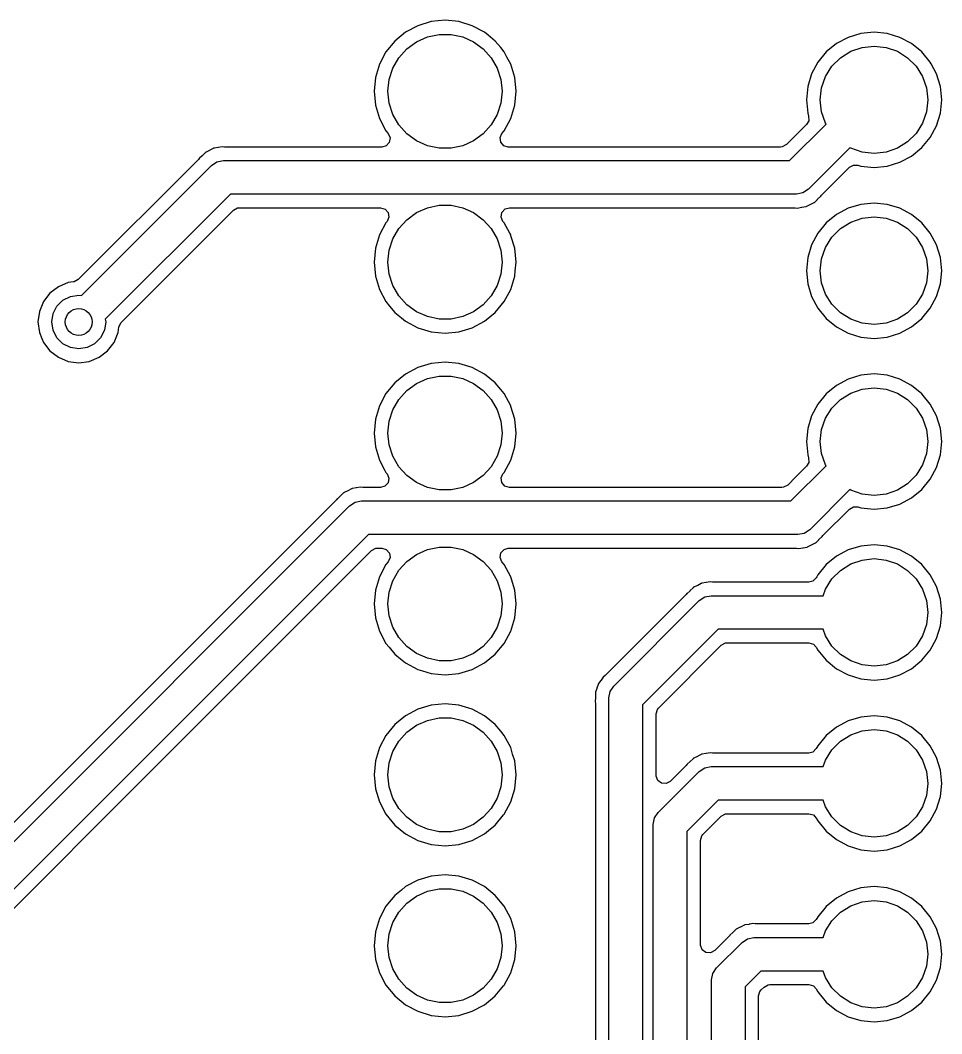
# Model space of a CAD drawing. Extents: x -3.95 to 1.03, y -1.83 to 1.03.
# Drawn here: x -3.254 to -2.715, y -0.147 to 0.447 of the extents above; entities that cross this region are included whole.
import ezdxf

# ---------------------------------------------------------------- set-up
doc = ezdxf.new("R2010")
doc.units = 0
doc.header["$MEASUREMENT"] = 0
doc.layers.add('BLACK', color=7, linetype='CONTINUOUS')

msp = doc.modelspace()

# ---------------------------------------------------------------- linework, layer by layer
at = {"layer": 'BLACK', "linetype": 'CONTINUOUS'}
for p, q in [((-3.01382, 0.44576), (-3.02161, 0.44339)), ((-3.00571, 0.44656), (-3.01382, 0.44576)), ((-2.9976, 0.44576), (-3.00571, 0.44656)), ((-2.9898, 0.44339), (-2.9976, 0.44576)), ((-3.0288, 0.43955), (-3.03509, 0.43439)), ((-3.02161, 0.44339), (-3.0288, 0.43955)), ((-2.98262, 0.43955), (-2.9898, 0.44339)), ((-2.98043, 0.43776), (-2.98262, 0.43955)), ((-2.75472, 0.43958), (-2.76245, 0.43882)), ((-2.747, 0.43882), (-2.75472, 0.43958)), ((-3.03509, 0.43439), (-3.04026, 0.42809)), ((-3.0281, 0.42987), (-3.02244, 0.43398)), ((-3.02244, 0.43398), (-3.01605, 0.43683)), ((-3.01605, 0.43683), (-3.00921, 0.43828)), ((-3.00921, 0.43828), (-3.00221, 0.43828)), ((-3.00221, 0.43828), (-2.99537, 0.43683)), ((-2.99537, 0.43683), (-2.98898, 0.43398)), ((-2.98898, 0.43398), (-2.98332, 0.42987)), ((-2.97632, 0.43439), (-2.98043, 0.43776)), ((-2.97317, 0.43055), (-2.97632, 0.43439)), ((-2.76987, 0.43657), (-2.77671, 0.43291)), ((-2.76245, 0.43882), (-2.76987, 0.43657)), ((-2.73958, 0.43657), (-2.747, 0.43882)), ((-2.73273, 0.43291), (-2.73958, 0.43657)), ((-3.04026, 0.42809), (-3.0441, 0.4209)), ((-3.03278, 0.42467), (-3.0281, 0.42987)), ((-2.98332, 0.42987), (-2.97864, 0.42467)), ((-2.97115, 0.42809), (-2.97317, 0.43055)), ((-2.9695, 0.42499), (-2.97115, 0.42809)), ((-2.78271, 0.42799), (-2.78763, 0.42199)), ((-2.77671, 0.43291), (-2.78271, 0.42799)), ((-2.77436, 0.42462), (-2.76839, 0.42838)), ((-2.76839, 0.42838), (-2.76173, 0.43071)), ((-2.76173, 0.43071), (-2.75472, 0.4315)), ((-2.75472, 0.4315), (-2.74772, 0.43071)), ((-2.74772, 0.43071), (-2.74106, 0.42838)), ((-2.74106, 0.42838), (-2.73509, 0.42462)), ((-2.72674, 0.42799), (-2.73273, 0.43291)), ((-2.72181, 0.42199), (-2.72674, 0.42799)), ((-3.03628, 0.41861), (-3.03278, 0.42467)), ((-2.97864, 0.42467), (-2.97514, 0.41861)), ((-2.96731, 0.4209), (-2.9695, 0.42499)), ((-2.78763, 0.42199), (-2.79129, 0.41515)), ((-2.77935, 0.41964), (-2.77436, 0.42462)), ((-2.73509, 0.42462), (-2.7301, 0.41964)), ((-2.72134, 0.42111), (-2.72181, 0.42199)), ((-2.71816, 0.41515), (-2.72134, 0.42111)), ((-3.0441, 0.4209), (-3.04647, 0.41311)), ((-3.03844, 0.41196), (-3.03628, 0.41861)), ((-2.97514, 0.41861), (-2.97298, 0.41196)), ((-2.96495, 0.41311), (-2.96731, 0.4209)), ((-2.7831, 0.41367), (-2.77935, 0.41964)), ((-2.7301, 0.41964), (-2.72635, 0.41367)), ((-3.04647, 0.41311), (-3.04727, 0.405)), ((-3.03917, 0.405), (-3.03844, 0.41196)), ((-2.97298, 0.41196), (-2.97224, 0.405)), ((-2.96415, 0.405), (-2.96495, 0.41311)), ((-2.79129, 0.41515), (-2.79354, 0.40772)), ((-2.78543, 0.40701), (-2.7831, 0.41367)), ((-2.72635, 0.41367), (-2.72402, 0.40701)), ((-2.7159, 0.40772), (-2.71816, 0.41515)), ((-3.04727, 0.405), (-3.04647, 0.39689)), ((-3.03844, 0.39804), (-3.03917, 0.405)), ((-2.97224, 0.405), (-2.97298, 0.39804)), ((-2.96495, 0.39689), (-2.96415, 0.405)), ((-2.79354, 0.40772), (-2.7943, 0.4)), ((-2.78622, 0.4), (-2.78543, 0.40701)), ((-2.72402, 0.40701), (-2.72323, 0.4)), ((-2.71514, 0.4), (-2.7159, 0.40772)), ((-3.03628, 0.39139), (-3.03844, 0.39804)), ((-2.97298, 0.39804), (-2.97514, 0.39139)), ((-2.7943, 0.4), (-2.79354, 0.39228)), ((-2.78543, 0.39299), (-2.78622, 0.4)), ((-2.72323, 0.4), (-2.72402, 0.39299)), ((-2.7159, 0.39228), (-2.71514, 0.4)), ((-3.04647, 0.39689), (-3.0441, 0.3891)), ((-2.96731, 0.3891), (-2.96495, 0.39689)), ((-2.79354, 0.39228), (-2.79299, 0.39046)), ((-2.7831, 0.38633), (-2.78543, 0.39299)), ((-2.72402, 0.39299), (-2.72635, 0.38633)), ((-2.71816, 0.38485), (-2.7159, 0.39228)), ((-3.0441, 0.3891), (-3.04026, 0.38191)), ((-3.03278, 0.38533), (-3.03628, 0.39139)), ((-2.97514, 0.39139), (-2.97864, 0.38533)), ((-2.97115, 0.38191), (-2.96731, 0.3891)), ((-2.79421, 0.38559), (-2.80603, 0.37377)), ((-2.8042, 0.36445), (-2.7828, 0.38585)), ((-2.79297, 0.38771), (-2.79421, 0.38559)), ((-2.79299, 0.39046), (-2.79297, 0.38771)), ((-2.7828, 0.38585), (-2.7831, 0.38633)), ((-2.72635, 0.38633), (-2.7301, 0.38036)), ((-3.04026, 0.38191), (-3.03896, 0.38032)), ((-3.03896, 0.38032), (-3.03788, 0.37779)), ((-3.0281, 0.38013), (-3.03278, 0.38533)), ((-3.02244, 0.37602), (-3.0281, 0.38013)), ((-2.98332, 0.38013), (-2.98898, 0.37602)), ((-2.97864, 0.38533), (-2.98332, 0.38013)), ((-2.97352, 0.37792), (-2.97246, 0.38032)), ((-2.97246, 0.38032), (-2.97115, 0.38191)), ((-2.7301, 0.38036), (-2.73509, 0.37538)), ((-2.72181, 0.37801), (-2.71816, 0.38485)), ((-3.03835, 0.37508), (-3.0402, 0.37305)), ((-3.03788, 0.37779), (-3.03835, 0.37508)), ((-3.01605, 0.37317), (-3.02244, 0.37602)), ((-2.98898, 0.37602), (-2.99537, 0.37317)), ((-2.97313, 0.3752), (-2.97352, 0.37792)), ((-2.97132, 0.37312), (-2.97313, 0.3752)), ((-2.80603, 0.37377), (-2.80845, 0.37245)), ((-2.73509, 0.37538), (-2.74106, 0.37162)), ((-2.72674, 0.37201), (-2.72181, 0.37801)), ((-3.14604, 0.36904), (-3.14764, 0.36745)), ((-3.14588, 0.36921), (-3.14604, 0.36904)), ((-3.14604, 0.36904), (-3.14604, 0.36904)), ((-3.14571, 0.36932), (-3.14588, 0.36921)), ((-3.1455, 0.36943), (-3.14571, 0.36932)), ((-3.14347, 0.3704), (-3.1455, 0.36943)), ((-3.1455, 0.36943), (-3.1455, 0.36943)), ((-3.14331, 0.37048), (-3.14347, 0.3704)), ((-3.14132, 0.37154), (-3.14331, 0.37048)), ((-3.14111, 0.37165), (-3.14132, 0.37154)), ((-3.14132, 0.37154), (-3.14132, 0.37154)), ((-3.14092, 0.37171), (-3.14111, 0.37165)), ((-3.14068, 0.37175), (-3.14092, 0.37171)), ((-3.13845, 0.37208), (-3.14068, 0.37175)), ((-3.14068, 0.37175), (-3.14068, 0.37175)), ((-3.13828, 0.37211), (-3.13845, 0.37208)), ((-3.13606, 0.37253), (-3.13828, 0.37211)), ((-3.13467, 0.37237), (-3.13606, 0.37253)), ((-3.13606, 0.37253), (-3.13606, 0.37253)), ((-3.13606, 0.37253), (-3.13606, 0.37253)), ((-3.13412, 0.37234), (-3.13467, 0.37237)), ((-3.04273, 0.37234), (-3.13412, 0.37234)), ((-3.0402, 0.37305), (-3.04273, 0.37234)), ((-3.00921, 0.37172), (-3.01605, 0.37317)), ((-3.00221, 0.37172), (-3.00921, 0.37172)), ((-2.99537, 0.37317), (-3.00221, 0.37172)), ((-2.96869, 0.37234), (-2.97132, 0.37312)), ((-2.80949, 0.37234), (-2.96869, 0.37234)), ((-2.80845, 0.37245), (-2.80949, 0.37234)), ((-2.76888, 0.37193), (-2.79316, 0.34765)), ((-2.76839, 0.37162), (-2.76888, 0.37193)), ((-2.76173, 0.36929), (-2.76839, 0.37162)), ((-2.75472, 0.3685), (-2.76173, 0.36929)), ((-2.74772, 0.36929), (-2.75472, 0.3685)), ((-2.74106, 0.37162), (-2.74772, 0.36929)), ((-2.73273, 0.36709), (-2.72674, 0.37201)), ((-3.15004, 0.36504), (-3.22025, 0.29483)), ((-3.14959, 0.36563), (-3.15004, 0.36504)), ((-3.14942, 0.36579), (-3.14959, 0.36563)), ((-3.14777, 0.36732), (-3.14942, 0.36579)), ((-3.14942, 0.36579), (-3.14942, 0.36579)), ((-3.14764, 0.36745), (-3.14777, 0.36732)), ((-3.14235, 0.36157), (-3.13916, 0.3637)), ((-3.13916, 0.3637), (-3.13539, 0.36445)), ((-3.13539, 0.36445), (-2.8042, 0.36445)), ((-2.76913, 0.36051), (-2.76672, 0.36183)), ((-2.76672, 0.36183), (-2.76426, 0.36173)), ((-2.747, 0.36118), (-2.73958, 0.36343)), ((-2.73958, 0.36343), (-2.73273, 0.36709)), ((-3.21842, 0.2855), (-3.14235, 0.36157)), ((-2.78547, 0.34417), (-2.76913, 0.36051)), ((-2.76426, 0.36173), (-2.76245, 0.36118)), ((-2.76245, 0.36118), (-2.75472, 0.36042)), ((-2.75472, 0.36042), (-2.747, 0.36118)), ((-3.13132, 0.34476), (-3.2045, 0.27158)), ((-2.80012, 0.34476), (-3.13132, 0.34476)), ((-2.79635, 0.34551), (-2.80012, 0.34476)), ((-2.79316, 0.34765), (-2.79635, 0.34551)), ((-2.78592, 0.34358), (-2.78547, 0.34417)), ((-3.01605, 0.33683), (-3.00921, 0.33828)), ((-3.00921, 0.33828), (-3.00221, 0.33828)), ((-3.00221, 0.33828), (-2.99537, 0.33683)), ((-2.7944, 0.33757), (-2.7922, 0.33873)), ((-2.7922, 0.33873), (-2.79204, 0.33881)), ((-2.79204, 0.33881), (-2.7898, 0.33989)), ((-2.7898, 0.33989), (-2.78963, 0.34001)), ((-2.78963, 0.34001), (-2.78788, 0.34177)), ((-2.78788, 0.34177), (-2.78774, 0.34189)), ((-2.78774, 0.34189), (-2.78592, 0.34358)), ((-2.76245, 0.33882), (-2.76987, 0.33657)), ((-2.75472, 0.33958), (-2.76245, 0.33882)), ((-2.747, 0.33882), (-2.75472, 0.33958)), ((-2.73958, 0.33657), (-2.747, 0.33882)), ((-3.19517, 0.26975), (-3.12948, 0.33544)), ((-3.12948, 0.33544), (-3.12706, 0.33676)), ((-3.12706, 0.33676), (-3.12602, 0.33687)), ((-3.12602, 0.33687), (-3.04338, 0.33687)), ((-3.04338, 0.33687), (-3.04074, 0.33609)), ((-3.04074, 0.33609), (-3.03894, 0.33402)), ((-3.03894, 0.33402), (-3.03855, 0.33129)), ((-3.0281, 0.32987), (-3.02244, 0.33398)), ((-3.02244, 0.33398), (-3.01605, 0.33683)), ((-2.99537, 0.33683), (-2.98898, 0.33398)), ((-2.98898, 0.33398), (-2.98332, 0.32987)), ((-2.97289, 0.33142), (-2.97242, 0.33413)), ((-2.97242, 0.33413), (-2.97057, 0.33616)), ((-2.97057, 0.33616), (-2.96804, 0.33687)), ((-2.96804, 0.33687), (-2.80139, 0.33687)), ((-2.80139, 0.33687), (-2.80084, 0.33684)), ((-2.80084, 0.33684), (-2.79945, 0.33668)), ((-2.79945, 0.33668), (-2.79724, 0.3371)), ((-2.79724, 0.3371), (-2.79706, 0.33713)), ((-2.79706, 0.33713), (-2.7946, 0.3375)), ((-2.7946, 0.3375), (-2.7944, 0.33757)), ((-2.77671, 0.33291), (-2.78271, 0.32799)), ((-2.76987, 0.33657), (-2.77671, 0.33291)), ((-2.73273, 0.33291), (-2.73958, 0.33657)), ((-2.72674, 0.32799), (-2.73273, 0.33291)), ((-3.04026, 0.32809), (-3.0441, 0.3209)), ((-3.0396, 0.32889), (-3.04026, 0.32809)), ((-3.03855, 0.33129), (-3.0396, 0.32889)), ((-3.03278, 0.32467), (-3.0281, 0.32987)), ((-2.98332, 0.32987), (-2.97864, 0.32467)), ((-2.97181, 0.32889), (-2.97289, 0.33142)), ((-2.97115, 0.32809), (-2.97181, 0.32889)), ((-2.96789, 0.32199), (-2.97115, 0.32809)), ((-2.78271, 0.32799), (-2.78763, 0.32199)), ((-2.77436, 0.32462), (-2.76839, 0.32838)), ((-2.76839, 0.32838), (-2.76173, 0.33071)), ((-2.76173, 0.33071), (-2.75472, 0.3315)), ((-2.75472, 0.3315), (-2.74772, 0.33071)), ((-2.74772, 0.33071), (-2.74106, 0.32838)), ((-2.74106, 0.32838), (-2.73509, 0.32462)), ((-2.72181, 0.32199), (-2.72674, 0.32799)), ((-3.0441, 0.3209), (-3.04647, 0.31311)), ((-3.03628, 0.31861), (-3.03278, 0.32467)), ((-2.97864, 0.32467), (-2.97514, 0.31861)), ((-2.96731, 0.3209), (-2.96789, 0.32199)), ((-2.96715, 0.32036), (-2.96731, 0.3209)), ((-2.96495, 0.31311), (-2.96715, 0.32036)), ((-2.78763, 0.32199), (-2.79129, 0.31515)), ((-2.77935, 0.31964), (-2.77436, 0.32462)), ((-2.73509, 0.32462), (-2.7301, 0.31964)), ((-2.71816, 0.31515), (-2.72181, 0.32199)), ((-2.72181, 0.32199), (-2.72181, 0.32199)), ((-3.03844, 0.31196), (-3.03628, 0.31861)), ((-2.97514, 0.31861), (-2.97298, 0.31196)), ((-2.79129, 0.31515), (-2.79354, 0.30772)), ((-2.7831, 0.31367), (-2.77935, 0.31964)), ((-2.7301, 0.31964), (-2.72635, 0.31367)), ((-2.7159, 0.30772), (-2.71816, 0.31515)), ((-3.04647, 0.31311), (-3.04727, 0.305)), ((-3.03917, 0.305), (-3.03844, 0.31196)), ((-2.97298, 0.31196), (-2.97224, 0.305)), ((-2.96415, 0.305), (-2.96495, 0.31311)), ((-2.78543, 0.30701), (-2.7831, 0.31367)), ((-2.72635, 0.31367), (-2.72402, 0.30701)), ((-3.04727, 0.305), (-3.04647, 0.29689)), ((-3.03844, 0.29804), (-3.03917, 0.305)), ((-2.97224, 0.305), (-2.97298, 0.29804)), ((-2.96464, 0.3), (-2.96415, 0.305)), ((-2.79354, 0.30772), (-2.7943, 0.3)), ((-2.78622, 0.3), (-2.78543, 0.30701)), ((-2.72402, 0.30701), (-2.72323, 0.3)), ((-2.71514, 0.3), (-2.7159, 0.30772)), ((-3.04647, 0.29689), (-3.0441, 0.2891)), ((-3.03628, 0.29139), (-3.03844, 0.29804)), ((-2.97298, 0.29804), (-2.97514, 0.29139)), ((-2.96731, 0.2891), (-2.96495, 0.29689)), ((-2.96495, 0.29689), (-2.96464, 0.3)), ((-2.7943, 0.3), (-2.79354, 0.29228)), ((-2.78543, 0.29299), (-2.78622, 0.3)), ((-2.72323, 0.3), (-2.72402, 0.29299)), ((-2.7159, 0.29228), (-2.71514, 0.3)), ((-3.23192, 0.29065), (-3.23686, 0.28686)), ((-3.22617, 0.29303), (-3.23192, 0.29065)), ((-3.22307, 0.29344), (-3.22617, 0.29303)), ((-3.22267, 0.29351), (-3.22307, 0.29344)), ((-3.22025, 0.29483), (-3.22267, 0.29351)), ((-3.03278, 0.28533), (-3.03628, 0.29139)), ((-2.97514, 0.29139), (-2.97864, 0.28533)), ((-2.79354, 0.29228), (-2.79129, 0.28485)), ((-2.7831, 0.28633), (-2.78543, 0.29299)), ((-2.72402, 0.29299), (-2.72635, 0.28633)), ((-2.71816, 0.28485), (-2.7159, 0.29228)), ((-3.23686, 0.28686), (-3.24065, 0.28192)), ((-3.22926, 0.28274), (-3.22487, 0.28498)), ((-3.22487, 0.28498), (-3.22, 0.28575)), ((-3.22, 0.28575), (-3.21842, 0.2855)), ((-3.0441, 0.2891), (-3.04026, 0.28191)), ((-3.0281, 0.28013), (-3.03278, 0.28533)), ((-2.97864, 0.28533), (-2.98332, 0.28013)), ((-2.97115, 0.28191), (-2.96731, 0.2891)), ((-2.79129, 0.28485), (-2.78763, 0.27801)), ((-2.77935, 0.28036), (-2.7831, 0.28633)), ((-2.72635, 0.28633), (-2.7301, 0.28036)), ((-2.72181, 0.27801), (-2.71816, 0.28485)), ((-3.24065, 0.28192), (-3.24303, 0.27617)), ((-3.23498, 0.27487), (-3.23274, 0.27926)), ((-3.23274, 0.27926), (-3.22926, 0.28274)), ((-3.04026, 0.28191), (-3.03816, 0.27935)), ((-3.03816, 0.27935), (-3.03509, 0.27561)), ((-3.02244, 0.27602), (-3.0281, 0.28013)), ((-2.98332, 0.28013), (-2.98898, 0.27602)), ((-2.97632, 0.27561), (-2.97115, 0.28191)), ((-2.77436, 0.27537), (-2.77935, 0.28036)), ((-2.7301, 0.28036), (-2.73509, 0.27537)), ((-3.24303, 0.27617), (-3.24385, 0.27)), ((-3.23575, 0.27), (-3.23498, 0.27487)), ((-3.03509, 0.27561), (-3.03126, 0.27247)), ((-3.01605, 0.27317), (-3.02244, 0.27602)), ((-3.00921, 0.27172), (-3.01605, 0.27317)), ((-2.99537, 0.27317), (-3.00221, 0.27172)), ((-2.98898, 0.27602), (-2.99537, 0.27317)), ((-2.98262, 0.27044), (-2.97632, 0.27561)), ((-2.78763, 0.27801), (-2.78271, 0.27201)), ((-2.76839, 0.27162), (-2.77436, 0.27537)), ((-2.73509, 0.27537), (-2.74106, 0.27162)), ((-2.72674, 0.27201), (-2.72181, 0.27801)), ((-3.24385, 0.27), (-3.24303, 0.26383)), ((-3.23498, 0.26513), (-3.23575, 0.27)), ((-3.20425, 0.27), (-3.20502, 0.26513)), ((-3.2045, 0.27158), (-3.20425, 0.27)), ((-3.19697, 0.26383), (-3.19656, 0.26693)), ((-3.19656, 0.26693), (-3.19545, 0.26945)), ((-3.19545, 0.26945), (-3.19517, 0.26975)), ((-3.03126, 0.27247), (-3.0288, 0.27044)), ((-3.0288, 0.27044), (-3.02161, 0.2666)), ((-3.00221, 0.27172), (-3.00921, 0.27172)), ((-2.9898, 0.2666), (-2.98262, 0.27044)), ((-2.78271, 0.27201), (-2.77671, 0.26709)), ((-2.77671, 0.26709), (-2.77671, 0.26709)), ((-2.77671, 0.26709), (-2.76987, 0.26343)), ((-2.76173, 0.26929), (-2.76839, 0.27162)), ((-2.75472, 0.2685), (-2.76173, 0.26929)), ((-2.74772, 0.26929), (-2.75472, 0.2685)), ((-2.74106, 0.27162), (-2.74772, 0.26929)), ((-2.73958, 0.26343), (-2.73273, 0.26709)), ((-2.73273, 0.26709), (-2.72674, 0.27201)), ((-3.24303, 0.26383), (-3.24162, 0.26042)), ((-3.23274, 0.26074), (-3.23498, 0.26513)), ((-3.20502, 0.26513), (-3.20726, 0.26074)), ((-3.19935, 0.25808), (-3.19697, 0.26383)), ((-3.02161, 0.2666), (-3.01771, 0.26542)), ((-3.01771, 0.26542), (-3.01382, 0.26424)), ((-3.01382, 0.26424), (-3.00571, 0.26344)), ((-3.00571, 0.26344), (-2.9976, 0.26424)), ((-2.9976, 0.26424), (-2.9898, 0.2666)), ((-2.76987, 0.26343), (-2.76245, 0.26118)), ((-2.76245, 0.26118), (-2.75472, 0.26042)), ((-2.75472, 0.26042), (-2.747, 0.26118)), ((-2.747, 0.26118), (-2.73958, 0.26343)), ((-3.24162, 0.26042), (-3.24065, 0.25808)), ((-3.24065, 0.25808), (-3.23686, 0.25314)), ((-3.22926, 0.25726), (-3.23274, 0.26074)), ((-3.22487, 0.25502), (-3.22926, 0.25726)), ((-3.22, 0.25425), (-3.22487, 0.25502)), ((-3.21513, 0.25502), (-3.22, 0.25425)), ((-3.21074, 0.25726), (-3.21513, 0.25502)), ((-3.20726, 0.26074), (-3.21074, 0.25726)), ((-3.20314, 0.25314), (-3.19935, 0.25808)), ((-3.23686, 0.25314), (-3.23192, 0.24935)), ((-3.23192, 0.24935), (-3.22617, 0.24697)), ((-3.21383, 0.24697), (-3.20808, 0.24935)), ((-3.20808, 0.24935), (-3.20314, 0.25314)), ((-3.22617, 0.24697), (-3.22, 0.24615)), ((-3.22, 0.24615), (-3.21383, 0.24697)), ((-3.02161, 0.2434), (-3.0288, 0.23955)), ((-3.01382, 0.24576), (-3.02161, 0.2434)), ((-3.00571, 0.24656), (-3.01382, 0.24576)), ((-2.9976, 0.24576), (-3.00571, 0.24656)), ((-2.9898, 0.2434), (-2.9976, 0.24576)), ((-2.98262, 0.23955), (-2.9898, 0.2434)), ((-3.0288, 0.23955), (-3.03509, 0.23439)), ((-3.01605, 0.23683), (-3.00921, 0.23828)), ((-3.00921, 0.23828), (-3.00221, 0.23828)), ((-3.00221, 0.23828), (-2.99537, 0.23683)), ((-2.97947, 0.23697), (-2.98262, 0.23955)), ((-2.76245, 0.23882), (-2.76987, 0.23657)), ((-2.75472, 0.23958), (-2.76245, 0.23882)), ((-2.747, 0.23882), (-2.75472, 0.23958)), ((-2.73958, 0.23657), (-2.747, 0.23882)), ((-3.03509, 0.23439), (-3.04026, 0.22809)), ((-3.0281, 0.22987), (-3.02244, 0.23398)), ((-3.02244, 0.23398), (-3.01605, 0.23683)), ((-2.99537, 0.23683), (-2.98898, 0.23398)), ((-2.98898, 0.23398), (-2.98332, 0.22987)), ((-2.97632, 0.23439), (-2.97947, 0.23697)), ((-2.97317, 0.23055), (-2.97632, 0.23439)), ((-2.77671, 0.23291), (-2.78271, 0.22799)), ((-2.76987, 0.23657), (-2.77671, 0.23291)), ((-2.76173, 0.23071), (-2.75472, 0.2315)), ((-2.75472, 0.2315), (-2.74772, 0.23071)), ((-2.73273, 0.23291), (-2.73958, 0.23657)), ((-2.72674, 0.22799), (-2.73273, 0.23291)), ((-3.04026, 0.22809), (-3.0441, 0.2209)), ((-3.03278, 0.22467), (-3.0281, 0.22987)), ((-2.98332, 0.22987), (-2.97864, 0.22467)), ((-2.97115, 0.22809), (-2.97317, 0.23055)), ((-2.96731, 0.2209), (-2.97115, 0.22809)), ((-2.78271, 0.22799), (-2.78763, 0.22199)), ((-2.77436, 0.22462), (-2.76839, 0.22838)), ((-2.76839, 0.22838), (-2.76173, 0.23071)), ((-2.74772, 0.23071), (-2.74106, 0.22838)), ((-2.74106, 0.22838), (-2.73509, 0.22462)), ((-2.72181, 0.22199), (-2.72674, 0.22799)), ((-3.0441, 0.2209), (-3.04647, 0.21311)), ((-3.03628, 0.21861), (-3.03278, 0.22467)), ((-2.97864, 0.22467), (-2.97514, 0.21861)), ((-2.9672, 0.22054), (-2.96731, 0.2209)), ((-2.96495, 0.21311), (-2.9672, 0.22054)), ((-2.78763, 0.22199), (-2.79129, 0.21515)), ((-2.7831, 0.21367), (-2.77935, 0.21964)), ((-2.77935, 0.21964), (-2.77436, 0.22462)), ((-2.73509, 0.22462), (-2.7301, 0.21964)), ((-2.7301, 0.21964), (-2.72635, 0.21367)), ((-2.71816, 0.21515), (-2.72181, 0.22199)), ((-2.72181, 0.22199), (-2.72181, 0.22199)), ((-3.03844, 0.21196), (-3.03628, 0.21861)), ((-2.97514, 0.21861), (-2.97298, 0.21196)), ((-2.79129, 0.21515), (-2.79354, 0.20772)), ((-2.78543, 0.20701), (-2.7831, 0.21367)), ((-2.72635, 0.21367), (-2.72402, 0.20701)), ((-2.7159, 0.20772), (-2.71816, 0.21515)), ((-3.04647, 0.21311), (-3.04727, 0.205)), ((-3.03917, 0.205), (-3.03844, 0.21196)), ((-2.97298, 0.21196), (-2.97224, 0.205)), ((-2.96415, 0.205), (-2.96495, 0.21311)), ((-2.79354, 0.20772), (-2.7943, 0.2)), ((-2.71514, 0.2), (-2.7159, 0.20772)), ((-3.04727, 0.205), (-3.04647, 0.19689)), ((-3.03844, 0.19804), (-3.03917, 0.205)), ((-2.97224, 0.205), (-2.97298, 0.19804)), ((-2.96495, 0.19689), (-2.96415, 0.205)), ((-2.78622, 0.2), (-2.78543, 0.20701)), ((-2.72402, 0.20701), (-2.72323, 0.2)), ((-3.04647, 0.19689), (-3.0441, 0.1891)), ((-3.03628, 0.19139), (-3.03844, 0.19804)), ((-2.97298, 0.19804), (-2.97514, 0.19139)), ((-2.96731, 0.1891), (-2.96495, 0.19689)), ((-2.7943, 0.2), (-2.79354, 0.19228)), ((-2.78543, 0.19299), (-2.78622, 0.2)), ((-2.72323, 0.2), (-2.72402, 0.19299)), ((-2.7159, 0.19228), (-2.71514, 0.2)), ((-3.03278, 0.18533), (-3.03628, 0.19139)), ((-2.97514, 0.19139), (-2.97864, 0.18533)), ((-2.79354, 0.19228), (-2.79354, 0.19228)), ((-2.79354, 0.19228), (-2.79299, 0.19046)), ((-2.79299, 0.19046), (-2.79297, 0.18771)), ((-2.7831, 0.18633), (-2.78543, 0.19299)), ((-2.72402, 0.19299), (-2.72635, 0.18633)), ((-2.71816, 0.18485), (-2.7159, 0.19228)), ((-3.0441, 0.1891), (-3.04092, 0.18314)), ((-3.0281, 0.18013), (-3.03278, 0.18533)), ((-2.97864, 0.18533), (-2.98332, 0.18013)), ((-2.97115, 0.18191), (-2.96731, 0.1891)), ((-2.80341, 0.16524), (-2.7828, 0.18585)), ((-2.79421, 0.18559), (-2.80046, 0.17935)), ((-2.79297, 0.18771), (-2.79421, 0.18559)), ((-2.7828, 0.18585), (-2.7831, 0.18633)), ((-2.72635, 0.18633), (-2.7301, 0.18036)), ((-2.72181, 0.17801), (-2.71816, 0.18485)), ((-3.04092, 0.18314), (-3.04026, 0.18191)), ((-3.04026, 0.18191), (-3.0396, 0.18111)), ((-3.0396, 0.18111), (-3.03853, 0.17858)), ((-3.03853, 0.17858), (-3.03899, 0.17587)), ((-3.02244, 0.17602), (-3.0281, 0.18013)), ((-2.98332, 0.18013), (-2.98898, 0.17602)), ((-2.97287, 0.17871), (-2.97181, 0.18111)), ((-2.97248, 0.17598), (-2.97287, 0.17871)), ((-2.97181, 0.18111), (-2.97115, 0.18191)), ((-2.80046, 0.17935), (-2.80525, 0.17456)), ((-2.7301, 0.18036), (-2.73509, 0.17538)), ((-2.72674, 0.17201), (-2.72181, 0.17801)), ((-3.06053, 0.17232), (-3.06252, 0.17127)), ((-3.06032, 0.17244), (-3.06053, 0.17232)), ((-3.06053, 0.17232), (-3.06053, 0.17232)), ((-3.06013, 0.1725), (-3.06032, 0.17244)), ((-3.05989, 0.17253), (-3.06013, 0.1725)), ((-3.05767, 0.17287), (-3.05989, 0.17253)), ((-3.05989, 0.17253), (-3.05989, 0.17253)), ((-3.05749, 0.1729), (-3.05767, 0.17287)), ((-3.05528, 0.17332), (-3.05749, 0.1729)), ((-3.05388, 0.17316), (-3.05528, 0.17332)), ((-3.05528, 0.17332), (-3.05528, 0.17332)), ((-3.05528, 0.17332), (-3.05528, 0.17332)), ((-3.05334, 0.17313), (-3.05388, 0.17316)), ((-3.04338, 0.17313), (-3.05334, 0.17313)), ((-3.04085, 0.17384), (-3.04338, 0.17313)), ((-3.03899, 0.17587), (-3.04085, 0.17384)), ((-3.01605, 0.17317), (-3.02244, 0.17602)), ((-3.00921, 0.17172), (-3.01605, 0.17317)), ((-2.99537, 0.17317), (-3.00221, 0.17172)), ((-2.98898, 0.17602), (-2.99537, 0.17317)), ((-2.97068, 0.17391), (-2.97248, 0.17598)), ((-2.96804, 0.17313), (-2.97068, 0.17391)), ((-2.8087, 0.17313), (-2.96804, 0.17313)), ((-2.80766, 0.17324), (-2.8087, 0.17313)), ((-2.80525, 0.17456), (-2.80766, 0.17324)), ((-2.73509, 0.17538), (-2.74106, 0.17162)), ((-2.73273, 0.16709), (-2.72674, 0.17201)), ((-3.0688, 0.16642), (-3.06925, 0.16583)), ((-3.06863, 0.16658), (-3.0688, 0.16642)), ((-3.06698, 0.16811), (-3.06863, 0.16658)), ((-3.06863, 0.16658), (-3.06863, 0.16658)), ((-3.06685, 0.16823), (-3.06698, 0.16811)), ((-3.06526, 0.16983), (-3.06685, 0.16823)), ((-3.06509, 0.16999), (-3.06526, 0.16983)), ((-3.06526, 0.16983), (-3.06526, 0.16983)), ((-3.06492, 0.17011), (-3.06509, 0.16999)), ((-3.06471, 0.17021), (-3.06492, 0.17011)), ((-3.06268, 0.17119), (-3.06471, 0.17021)), ((-3.06471, 0.17021), (-3.06471, 0.17021)), ((-3.06252, 0.17127), (-3.06268, 0.17119)), ((-3.00221, 0.17172), (-3.00921, 0.17172)), ((-2.76888, 0.17193), (-2.79237, 0.14843)), ((-2.76839, 0.17162), (-2.76888, 0.17193)), ((-2.76173, 0.16929), (-2.76839, 0.17162)), ((-2.75472, 0.1685), (-2.76173, 0.16929)), ((-2.74772, 0.16929), (-2.75472, 0.1685)), ((-2.74106, 0.17162), (-2.74772, 0.16929)), ((-2.73958, 0.16343), (-2.73273, 0.16709)), ((-3.44288, -0.21896), (-3.06157, 0.16235)), ((-3.06925, 0.16583), (-3.35317, -0.11809)), ((-3.06157, 0.16235), (-3.05837, 0.16449)), ((-3.06157, 0.16235), (-3.06157, 0.16235)), ((-3.05837, 0.16449), (-3.05461, 0.16524)), ((-3.05461, 0.16524), (-2.80341, 0.16524)), ((-2.78468, 0.14496), (-2.76913, 0.16051)), ((-2.76913, 0.16051), (-2.76672, 0.16183)), ((-2.76672, 0.16183), (-2.76426, 0.16173)), ((-2.76426, 0.16173), (-2.76245, 0.16118)), ((-2.76245, 0.16118), (-2.75472, 0.16042)), ((-2.75472, 0.16042), (-2.747, 0.16118)), ((-2.747, 0.16118), (-2.73958, 0.16343)), ((-2.79237, 0.14843), (-2.79556, 0.1463)), ((-3.05053, 0.14555), (-3.42608, -0.23)), ((-2.79933, 0.14555), (-3.05053, 0.14555)), ((-2.79556, 0.1463), (-2.79933, 0.14555)), ((-2.78885, 0.1408), (-2.78709, 0.14255)), ((-2.78709, 0.14255), (-2.78696, 0.14268)), ((-2.78696, 0.14268), (-2.78513, 0.14437)), ((-2.78513, 0.14437), (-2.78468, 0.14496)), ((-3.04869, 0.13623), (-3.04628, 0.13755)), ((-3.04628, 0.13755), (-3.04524, 0.13766)), ((-3.04524, 0.13766), (-3.04273, 0.13766)), ((-3.04273, 0.13766), (-3.04009, 0.13688)), ((-3.04009, 0.13688), (-3.03829, 0.1348)), ((-3.02244, 0.13398), (-3.01605, 0.13683)), ((-3.01605, 0.13683), (-3.00921, 0.13828)), ((-3.00921, 0.13828), (-3.00221, 0.13828)), ((-3.00221, 0.13828), (-2.99537, 0.13683)), ((-2.99537, 0.13683), (-2.98898, 0.13398)), ((-2.97307, 0.13492), (-2.97121, 0.13695)), ((-2.97121, 0.13695), (-2.96869, 0.13766)), ((-2.96869, 0.13766), (-2.8006, 0.13766)), ((-2.8006, 0.13766), (-2.80005, 0.13763)), ((-2.80005, 0.13763), (-2.79866, 0.13747)), ((-2.79866, 0.13747), (-2.79645, 0.13789)), ((-2.79645, 0.13789), (-2.79627, 0.13792)), ((-2.79627, 0.13792), (-2.79381, 0.13829)), ((-2.79381, 0.13829), (-2.79362, 0.13835)), ((-2.79362, 0.13835), (-2.79142, 0.13952)), ((-2.79142, 0.13952), (-2.79125, 0.1396)), ((-2.79125, 0.1396), (-2.78901, 0.14068)), ((-2.78901, 0.14068), (-2.78885, 0.1408)), ((-2.76987, 0.13657), (-2.77671, 0.13291)), ((-2.76245, 0.13882), (-2.76987, 0.13657)), ((-2.75472, 0.13958), (-2.76245, 0.13882)), ((-2.747, 0.13882), (-2.75472, 0.13958)), ((-2.73958, 0.13657), (-2.747, 0.13882)), ((-2.73273, 0.13291), (-2.73958, 0.13657)), ((-3.17992, 0.005), (-3.04869, 0.13623)), ((-3.0379, 0.13208), (-3.03896, 0.12968)), ((-3.03829, 0.1348), (-3.0379, 0.13208)), ((-3.0281, 0.12987), (-3.02244, 0.13398)), ((-2.98898, 0.13398), (-2.98332, 0.12987)), ((-2.97353, 0.13221), (-2.97307, 0.13492)), ((-2.97246, 0.12968), (-2.97353, 0.13221)), ((-2.77671, 0.13291), (-2.78271, 0.12799)), ((-2.76839, 0.12838), (-2.76173, 0.13071)), ((-2.76173, 0.13071), (-2.75472, 0.1315)), ((-2.75472, 0.1315), (-2.74772, 0.13071)), ((-2.74772, 0.13071), (-2.74106, 0.12838)), ((-2.72674, 0.12799), (-2.73273, 0.13291)), ((-3.04026, 0.12809), (-3.0441, 0.1209)), ((-3.03896, 0.12968), (-3.04026, 0.12809)), ((-3.03628, 0.11861), (-3.03278, 0.12467)), ((-3.03278, 0.12467), (-3.0281, 0.12987)), ((-2.98332, 0.12987), (-2.97864, 0.12467)), ((-2.97864, 0.12467), (-2.97514, 0.11861)), ((-2.97115, 0.12809), (-2.97246, 0.12968)), ((-2.9711, 0.12799), (-2.97115, 0.12809)), ((-2.96731, 0.1209), (-2.9711, 0.12799)), ((-2.78271, 0.12799), (-2.78763, 0.12199)), ((-2.77935, 0.11964), (-2.77436, 0.12462)), ((-2.77436, 0.12462), (-2.76839, 0.12838)), ((-2.74106, 0.12838), (-2.73509, 0.12462)), ((-2.73509, 0.12462), (-2.7301, 0.11964)), ((-2.72181, 0.12199), (-2.72674, 0.12799)), ((-3.0441, 0.1209), (-3.04647, 0.11311)), ((-2.96632, 0.11762), (-2.96731, 0.1209)), ((-2.78853, 0.12032), (-2.79046, 0.11835)), ((-2.78821, 0.1209), (-2.78853, 0.12032)), ((-2.78763, 0.12199), (-2.78821, 0.1209)), ((-2.7831, 0.11367), (-2.77935, 0.11964)), ((-2.7301, 0.11964), (-2.72635, 0.11367)), ((-2.71816, 0.11515), (-2.72181, 0.12199)), ((-2.72181, 0.12199), (-2.72181, 0.12199)), ((-3.04647, 0.11311), (-3.04727, 0.105)), ((-3.03844, 0.11196), (-3.03628, 0.11861)), ((-2.97514, 0.11861), (-2.97298, 0.11196)), ((-2.96495, 0.11311), (-2.96632, 0.11762)), ((-2.96415, 0.105), (-2.96495, 0.11311)), ((-2.86237, 0.11272), (-2.86402, 0.11118)), ((-2.86224, 0.11284), (-2.86237, 0.11272)), ((-2.86065, 0.11443), (-2.86224, 0.11284)), ((-2.86048, 0.1146), (-2.86065, 0.11443)), ((-2.86065, 0.11443), (-2.86065, 0.11443)), ((-2.86032, 0.11472), (-2.86048, 0.1146)), ((-2.8601, 0.11482), (-2.86032, 0.11472)), ((-2.85808, 0.1158), (-2.8601, 0.11482)), ((-2.8601, 0.11482), (-2.8601, 0.11482)), ((-2.85791, 0.11588), (-2.85808, 0.1158)), ((-2.85592, 0.11693), (-2.85791, 0.11588)), ((-2.85571, 0.11704), (-2.85592, 0.11693)), ((-2.85592, 0.11693), (-2.85592, 0.11693)), ((-2.85552, 0.1171), (-2.85571, 0.11704)), ((-2.85529, 0.11714), (-2.85552, 0.1171)), ((-2.85306, 0.11747), (-2.85529, 0.11714)), ((-2.85529, 0.11714), (-2.85529, 0.11714)), ((-2.85288, 0.1175), (-2.85306, 0.11747)), ((-2.85067, 0.11792), (-2.85288, 0.1175)), ((-2.84928, 0.11777), (-2.85067, 0.11792)), ((-2.85067, 0.11792), (-2.85067, 0.11792)), ((-2.85067, 0.11792), (-2.85067, 0.11792)), ((-2.84873, 0.11774), (-2.84928, 0.11777)), ((-2.79283, 0.11774), (-2.84873, 0.11774)), ((-2.79046, 0.11835), (-2.79283, 0.11774)), ((-2.78444, 0.10984), (-2.7831, 0.11367)), ((-2.72635, 0.11367), (-2.72402, 0.10701)), ((-2.7159, 0.10772), (-2.71816, 0.11515)), ((-3.03917, 0.105), (-3.03844, 0.11196)), ((-2.97298, 0.11196), (-2.97224, 0.105)), ((-2.86465, 0.11044), (-2.91164, 0.06344)), ((-2.90696, 0.05696), (-2.85696, 0.10696)), ((-2.8642, 0.11102), (-2.86465, 0.11044)), ((-2.86402, 0.11118), (-2.8642, 0.11102)), ((-2.86402, 0.11118), (-2.86402, 0.11118)), ((-2.85696, 0.10696), (-2.85377, 0.10909)), ((-2.85377, 0.10909), (-2.85, 0.10984)), ((-2.85, 0.10984), (-2.78444, 0.10984)), ((-2.72402, 0.10701), (-2.72323, 0.1)), ((-2.71514, 0.1), (-2.7159, 0.10772)), ((-3.04727, 0.105), (-3.04647, 0.09689)), ((-3.03844, 0.09804), (-3.03917, 0.105)), ((-2.97224, 0.105), (-2.97298, 0.09804)), ((-2.96495, 0.09689), (-2.96415, 0.105)), ((-3.04647, 0.09689), (-3.0441, 0.0891)), ((-3.03628, 0.09139), (-3.03844, 0.09804)), ((-2.97298, 0.09804), (-2.97514, 0.09139)), ((-2.96731, 0.0891), (-2.96495, 0.09689)), ((-2.72323, 0.1), (-2.72402, 0.09299)), ((-2.7159, 0.09228), (-2.71514, 0.1)), ((-3.0441, 0.0891), (-3.04026, 0.08191)), ((-3.03278, 0.08533), (-3.03628, 0.09139)), ((-2.97514, 0.09139), (-2.97864, 0.08533)), ((-2.97115, 0.08191), (-2.96731, 0.0891)), ((-2.84592, 0.09016), (-2.89016, 0.04592)), ((-2.78444, 0.09016), (-2.84592, 0.09016)), ((-2.7831, 0.08633), (-2.78444, 0.09016)), ((-2.72402, 0.09299), (-2.72635, 0.08633)), ((-2.71816, 0.08485), (-2.7159, 0.09228)), ((-3.0281, 0.08013), (-3.03278, 0.08533)), ((-2.97864, 0.08533), (-2.98332, 0.08013)), ((-2.77935, 0.08036), (-2.7831, 0.08633)), ((-2.72635, 0.08633), (-2.7301, 0.08036)), ((-2.72181, 0.07801), (-2.71816, 0.08485)), ((-3.04026, 0.08191), (-3.03843, 0.07968)), ((-3.03843, 0.07968), (-3.03509, 0.07561)), ((-3.02244, 0.07602), (-3.0281, 0.08013)), ((-2.98332, 0.08013), (-2.98898, 0.07602)), ((-2.97632, 0.07561), (-2.97115, 0.08191)), ((-2.88083, 0.04408), (-2.84408, 0.08083)), ((-2.84408, 0.08083), (-2.84167, 0.08215)), ((-2.84167, 0.08215), (-2.84063, 0.08226)), ((-2.84063, 0.08226), (-2.79283, 0.08226)), ((-2.79283, 0.08226), (-2.79019, 0.08149)), ((-2.79019, 0.08149), (-2.78853, 0.07968)), ((-2.78853, 0.07968), (-2.78763, 0.07801)), ((-2.78763, 0.07801), (-2.78271, 0.07201)), ((-2.77436, 0.07538), (-2.77935, 0.08036)), ((-2.7301, 0.08036), (-2.73509, 0.07538)), ((-2.72674, 0.07201), (-2.72181, 0.07801)), ((-3.03509, 0.07561), (-3.03173, 0.07285)), ((-3.03173, 0.07285), (-3.0288, 0.07045)), ((-3.01605, 0.07317), (-3.02244, 0.07602)), ((-3.00921, 0.07172), (-3.01605, 0.07317)), ((-3.00221, 0.07172), (-3.00921, 0.07172)), ((-2.99537, 0.07317), (-3.00221, 0.07172)), ((-2.98898, 0.07602), (-2.99537, 0.07317)), ((-2.98262, 0.07045), (-2.97632, 0.07561)), ((-2.78271, 0.07201), (-2.77671, 0.06709)), ((-2.76839, 0.07162), (-2.77436, 0.07538)), ((-2.76173, 0.06929), (-2.76839, 0.07162)), ((-2.74106, 0.07162), (-2.74772, 0.06929)), ((-2.73509, 0.07538), (-2.74106, 0.07162)), ((-2.73273, 0.06709), (-2.72674, 0.07201)), ((-3.0288, 0.07045), (-3.02161, 0.0666)), ((-3.02161, 0.0666), (-3.01882, 0.06576)), ((-3.01882, 0.06576), (-3.01382, 0.06424)), ((-2.9976, 0.06424), (-2.9898, 0.06661)), ((-2.9898, 0.06661), (-2.98262, 0.07045)), ((-2.77671, 0.06709), (-2.77671, 0.06709)), ((-2.77671, 0.06709), (-2.76987, 0.06343)), ((-2.75472, 0.0685), (-2.76173, 0.06929)), ((-2.74772, 0.06929), (-2.75472, 0.0685)), ((-2.73958, 0.06343), (-2.73273, 0.06709)), ((-3.01382, 0.06424), (-3.00571, 0.06344)), ((-3.00571, 0.06344), (-2.9976, 0.06424)), ((-2.91452, 0.06019), (-2.91586, 0.05838)), ((-2.91442, 0.06034), (-2.91452, 0.06019)), ((-2.91315, 0.0622), (-2.91442, 0.06034)), ((-2.91205, 0.06308), (-2.91315, 0.0622)), ((-2.91164, 0.06344), (-2.91205, 0.06308)), ((-2.76987, 0.06343), (-2.76245, 0.06118)), ((-2.76245, 0.06118), (-2.75472, 0.06042)), ((-2.75472, 0.06042), (-2.747, 0.06118)), ((-2.747, 0.06118), (-2.73958, 0.06343)), ((-2.91688, 0.05546), (-2.91762, 0.05333)), ((-2.91682, 0.05563), (-2.91688, 0.05546)), ((-2.91616, 0.05778), (-2.91682, 0.05563)), ((-2.91609, 0.05801), (-2.91616, 0.05778)), ((-2.91616, 0.05778), (-2.91616, 0.05778)), ((-2.916, 0.05819), (-2.91609, 0.05801)), ((-2.91586, 0.05838), (-2.916, 0.05819)), ((-2.91586, 0.05838), (-2.91586, 0.05838)), ((-2.90984, 0.05), (-2.90909, 0.05377)), ((-2.90909, 0.05377), (-2.90696, 0.05696)), ((-2.91774, 0.05024), (-2.91783, 0.04775)), ((-2.91783, 0.04775), (-2.91774, 0.04702)), ((-2.9177, 0.05311), (-2.91774, 0.05291)), ((-2.91774, 0.05291), (-2.91774, 0.05042)), ((-2.91774, 0.05042), (-2.91774, 0.05024)), ((-2.91762, 0.05333), (-2.9177, 0.05311)), ((-2.90984, -0.39592), (-2.90984, 0.05)), ((-3.02161, 0.0434), (-3.0288, 0.03955)), ((-3.01382, 0.04576), (-3.02161, 0.0434)), ((-3.00571, 0.04656), (-3.01382, 0.04576)), ((-2.9976, 0.04576), (-3.00571, 0.04656)), ((-2.9898, 0.0434), (-2.9976, 0.04576)), ((-2.98262, 0.03955), (-2.9898, 0.0434)), ((-2.91774, 0.04702), (-2.91774, -0.39063)), ((-2.89016, 0.04592), (-2.89016, -0.4)), ((-2.88226, 0.04063), (-2.88149, 0.04327)), ((-2.88149, 0.04327), (-2.88083, 0.04408)), ((-3.0288, 0.03955), (-3.03509, 0.03439)), ((-3.02244, 0.03398), (-3.01605, 0.03683)), ((-3.01605, 0.03683), (-3.00921, 0.03828)), ((-3.00921, 0.03828), (-3.00221, 0.03828)), ((-3.00221, 0.03828), (-2.99537, 0.03683)), ((-2.99537, 0.03683), (-2.98898, 0.03398)), ((-2.97947, 0.03697), (-2.98262, 0.03955)), ((-2.97632, 0.03439), (-2.97947, 0.03697)), ((-2.88226, 0.0046), (-2.88226, 0.04063)), ((-2.76987, 0.03657), (-2.77671, 0.03291)), ((-2.76245, 0.03882), (-2.76987, 0.03657)), ((-2.75472, 0.03958), (-2.76245, 0.03882)), ((-2.747, 0.03882), (-2.75472, 0.03958)), ((-2.73958, 0.03657), (-2.747, 0.03882)), ((-2.73273, 0.03291), (-2.73958, 0.03657)), ((-3.03509, 0.03439), (-3.04026, 0.02809)), ((-3.03278, 0.02467), (-3.0281, 0.02987)), ((-3.0281, 0.02987), (-3.02244, 0.03398)), ((-2.98898, 0.03398), (-2.98332, 0.02987)), ((-2.98332, 0.02987), (-2.97864, 0.02467)), ((-2.97317, 0.03055), (-2.97632, 0.03439)), ((-2.97115, 0.02809), (-2.97317, 0.03055)), ((-2.77671, 0.03291), (-2.78271, 0.02799)), ((-2.76839, 0.02838), (-2.76173, 0.03071)), ((-2.76173, 0.03071), (-2.75472, 0.0315)), ((-2.75472, 0.0315), (-2.74772, 0.03071)), ((-2.74772, 0.03071), (-2.74106, 0.02838)), ((-2.72674, 0.02799), (-2.73273, 0.03291)), ((-3.04026, 0.02809), (-3.0441, 0.0209)), ((-3.03628, 0.01861), (-3.03278, 0.02467)), ((-2.97864, 0.02467), (-2.97514, 0.01861)), ((-2.96731, 0.0209), (-2.97115, 0.02809)), ((-2.78271, 0.02799), (-2.78763, 0.02199)), ((-2.77935, 0.01964), (-2.77436, 0.02462)), ((-2.77436, 0.02462), (-2.76839, 0.02838)), ((-2.74106, 0.02838), (-2.73509, 0.02462)), ((-2.73509, 0.02462), (-2.7301, 0.01964)), ((-2.72181, 0.02199), (-2.72674, 0.02799)), ((-3.0441, 0.0209), (-3.04647, 0.01311)), ((-3.03844, 0.01196), (-3.03628, 0.01861)), ((-2.97514, 0.01861), (-2.97298, 0.01196)), ((-2.96616, 0.0171), (-2.96731, 0.0209)), ((-2.85067, 0.01792), (-2.85288, 0.01751)), ((-2.84928, 0.01777), (-2.85067, 0.01792)), ((-2.85067, 0.01792), (-2.85067, 0.01792)), ((-2.85067, 0.01792), (-2.85067, 0.01792)), ((-2.79046, 0.01835), (-2.79283, 0.01774)), ((-2.78853, 0.02032), (-2.79046, 0.01835)), ((-2.78821, 0.0209), (-2.78853, 0.02032)), ((-2.78763, 0.02199), (-2.78821, 0.0209)), ((-2.7831, 0.01367), (-2.77935, 0.01964)), ((-2.7301, 0.01964), (-2.72635, 0.01367)), ((-2.71816, 0.01515), (-2.72181, 0.02199)), ((-2.72181, 0.02199), (-2.72181, 0.02199)), ((-3.04647, 0.01311), (-3.04727, 0.005)), ((-3.03917, 0.005), (-3.03844, 0.01196)), ((-2.97298, 0.01196), (-2.97224, 0.005)), ((-2.96495, 0.01311), (-2.96616, 0.0171)), ((-2.96415, 0.005), (-2.96495, 0.01311)), ((-2.86237, 0.01272), (-2.86402, 0.01118)), ((-2.86224, 0.01284), (-2.86237, 0.01272)), ((-2.86065, 0.01443), (-2.86224, 0.01284)), ((-2.86048, 0.0146), (-2.86065, 0.01443)), ((-2.86065, 0.01443), (-2.86065, 0.01443)), ((-2.86032, 0.01472), (-2.86048, 0.0146)), ((-2.8601, 0.01482), (-2.86032, 0.01472)), ((-2.85808, 0.0158), (-2.8601, 0.01482)), ((-2.8601, 0.01482), (-2.8601, 0.01482)), ((-2.85791, 0.01588), (-2.85808, 0.0158)), ((-2.85592, 0.01693), (-2.85791, 0.01588)), ((-2.85571, 0.01704), (-2.85592, 0.01693)), ((-2.85592, 0.01693), (-2.85592, 0.01693)), ((-2.85552, 0.0171), (-2.85571, 0.01704)), ((-2.85529, 0.01714), (-2.85552, 0.0171)), ((-2.85306, 0.01748), (-2.85529, 0.01714)), ((-2.85529, 0.01714), (-2.85529, 0.01714)), ((-2.85288, 0.01751), (-2.85306, 0.01748)), ((-2.84873, 0.01774), (-2.84928, 0.01777)), ((-2.79283, 0.01774), (-2.84873, 0.01774)), ((-2.78444, 0.00984), (-2.7831, 0.01367)), ((-2.72635, 0.01367), (-2.72402, 0.00701)), ((-2.7159, 0.00772), (-2.71816, 0.01515)), ((-2.88098, -0.01706), (-2.85696, 0.00696)), ((-2.86465, 0.01044), (-2.87393, 0.00115)), ((-2.8642, 0.01102), (-2.86465, 0.01044)), ((-2.86402, 0.01118), (-2.8642, 0.01102)), ((-2.86402, 0.01118), (-2.86402, 0.01118)), ((-2.85696, 0.00696), (-2.85377, 0.00909)), ((-2.85377, 0.00909), (-2.85, 0.00984)), ((-2.85, 0.00984), (-2.78444, 0.00984)), ((-2.72402, 0.00701), (-2.72323, 0)), ((-2.71514, 0), (-2.7159, 0.00772)), ((-3.27992, -0.095), (-3.17992, 0.005)), ((-3.04727, 0.005), (-3.04647, -0.00311)), ((-3.03844, -0.00196), (-3.03917, 0.005)), ((-2.97224, 0.005), (-2.97298, -0.00196)), ((-2.96495, -0.00311), (-2.96415, 0.005)), ((-2.88225, 0.00426), (-2.88226, 0.0046)), ((-2.88129, 0.00168), (-2.88225, 0.00426)), ((-2.87909, 0.00003), (-2.88129, 0.00168)), ((-2.87634, -0.00017), (-2.87909, 0.00003)), ((-2.87393, 0.00115), (-2.87634, -0.00017)), ((-2.72323, 0), (-2.72402, -0.00701)), ((-2.7159, -0.00772), (-2.71514, 0)), ((-3.04647, -0.00311), (-3.0441, -0.0109)), ((-3.03628, -0.00861), (-3.03844, -0.00196)), ((-2.97298, -0.00196), (-2.97514, -0.00861)), ((-2.96731, -0.0109), (-2.96575, -0.00575)), ((-2.96575, -0.00575), (-2.96495, -0.00311)), ((-3.0441, -0.0109), (-3.04026, -0.01809)), ((-3.03278, -0.01467), (-3.03628, -0.00861)), ((-2.97514, -0.00861), (-2.97864, -0.01467)), ((-2.97115, -0.01809), (-2.96731, -0.0109)), ((-2.84592, -0.00984), (-2.86417, -0.02809)), ((-2.78444, -0.00984), (-2.84592, -0.00984)), ((-2.7831, -0.01367), (-2.78444, -0.00984)), ((-2.72402, -0.00701), (-2.72635, -0.01367)), ((-2.71816, -0.01515), (-2.7159, -0.00772)), ((-3.0281, -0.01987), (-3.03278, -0.01467)), ((-2.97864, -0.01467), (-2.98332, -0.01987)), ((-2.88311, -0.02025), (-2.88098, -0.01706)), ((-2.84167, -0.01785), (-2.84063, -0.01774)), ((-2.84063, -0.01774), (-2.79283, -0.01774)), ((-2.79283, -0.01774), (-2.79019, -0.01851)), ((-2.77935, -0.01964), (-2.7831, -0.01367)), ((-2.72635, -0.01367), (-2.7301, -0.01964)), ((-2.72181, -0.02199), (-2.71816, -0.01515)), ((-2.71816, -0.01515), (-2.71816, -0.01515)), ((-3.04026, -0.01809), (-3.03509, -0.02439)), ((-3.02244, -0.02398), (-3.0281, -0.01987)), ((-2.98332, -0.01987), (-2.98898, -0.02398)), ((-2.97632, -0.02439), (-2.97147, -0.01848)), ((-2.97147, -0.01848), (-2.97115, -0.01809)), ((-2.88386, -0.02402), (-2.88311, -0.02025)), ((-2.85485, -0.02993), (-2.84408, -0.01917)), ((-2.84408, -0.01917), (-2.84167, -0.01785)), ((-2.79019, -0.01851), (-2.78853, -0.02032)), ((-2.78853, -0.02032), (-2.78763, -0.02199)), ((-2.78763, -0.02199), (-2.78271, -0.02799)), ((-2.77436, -0.02462), (-2.77935, -0.01964)), ((-2.7301, -0.01964), (-2.73509, -0.02462)), ((-2.72674, -0.02799), (-2.72181, -0.02199)), ((-3.03509, -0.02439), (-3.0288, -0.02955)), ((-3.0288, -0.02955), (-3.02161, -0.0334)), ((-3.01605, -0.02683), (-3.02244, -0.02398)), ((-3.00921, -0.02828), (-3.01605, -0.02683)), ((-3.00221, -0.02828), (-3.00921, -0.02828)), ((-2.99537, -0.02683), (-3.00221, -0.02828)), ((-2.98898, -0.02398), (-2.99537, -0.02683)), ((-2.9898, -0.0334), (-2.98262, -0.02955)), ((-2.98262, -0.02955), (-2.97909, -0.02666)), ((-2.97909, -0.02666), (-2.97632, -0.02439)), ((-2.88386, -0.40669), (-2.88386, -0.02402)), ((-2.86417, -0.02809), (-2.86417, -0.41076)), ((-2.78271, -0.02799), (-2.77671, -0.03291)), ((-2.76839, -0.02838), (-2.77436, -0.02462)), ((-2.76173, -0.03071), (-2.76839, -0.02838)), ((-2.74106, -0.02838), (-2.74772, -0.03071)), ((-2.73509, -0.02462), (-2.74106, -0.02838)), ((-2.73273, -0.03291), (-2.72674, -0.02799)), ((-3.02161, -0.0334), (-3.01382, -0.03576)), ((-2.9976, -0.03576), (-2.9898, -0.0334)), ((-2.85628, -0.03338), (-2.8555, -0.03075)), ((-2.85628, -0.09441), (-2.85628, -0.03338)), ((-2.8555, -0.03075), (-2.85485, -0.02993)), ((-2.77671, -0.03291), (-2.76987, -0.03657)), ((-2.75472, -0.0315), (-2.76173, -0.03071)), ((-2.74772, -0.03071), (-2.75472, -0.0315)), ((-2.73958, -0.03657), (-2.73273, -0.03291)), ((-3.01382, -0.03576), (-3.00571, -0.03656)), ((-3.00571, -0.03656), (-2.9976, -0.03576)), ((-2.76987, -0.03657), (-2.76245, -0.03882)), ((-2.76245, -0.03882), (-2.75472, -0.03958)), ((-2.75472, -0.03958), (-2.747, -0.03882)), ((-2.747, -0.03882), (-2.73958, -0.03657)), ((-3.02161, -0.05661), (-3.0288, -0.06045)), ((-3.01771, -0.05542), (-3.02161, -0.05661)), ((-3.01382, -0.05424), (-3.01771, -0.05542)), ((-3.00571, -0.05344), (-3.01382, -0.05424)), ((-2.9976, -0.05424), (-3.00571, -0.05344)), ((-2.9898, -0.05661), (-2.9976, -0.05424)), ((-2.98262, -0.06045), (-2.9898, -0.05661)), ((-3.03126, -0.06246), (-3.03509, -0.06561)), ((-3.0288, -0.06045), (-3.03126, -0.06246)), ((-3.02244, -0.06602), (-3.01605, -0.06317)), ((-3.01605, -0.06317), (-3.00921, -0.06172)), ((-3.00921, -0.06172), (-3.00221, -0.06172)), ((-3.00221, -0.06172), (-2.99537, -0.06317)), ((-2.99537, -0.06317), (-2.98898, -0.06602)), ((-2.97632, -0.06561), (-2.98262, -0.06045)), ((-2.76987, -0.06343), (-2.77494, -0.06614)), ((-2.76245, -0.06118), (-2.76987, -0.06343)), ((-2.75472, -0.06042), (-2.76245, -0.06118)), ((-2.747, -0.06118), (-2.75472, -0.06042)), ((-2.73958, -0.06343), (-2.747, -0.06118)), ((-2.73273, -0.06709), (-2.73958, -0.06343)), ((-3.03724, -0.06823), (-3.04026, -0.07191)), ((-3.03509, -0.06561), (-3.03724, -0.06823)), ((-3.03278, -0.07533), (-3.0281, -0.07013)), ((-3.0281, -0.07013), (-3.02244, -0.06602)), ((-2.98898, -0.06602), (-2.98332, -0.07013)), ((-2.98332, -0.07013), (-2.97864, -0.07533)), ((-2.97115, -0.07191), (-2.97632, -0.06561)), ((-2.77671, -0.06709), (-2.78271, -0.07201)), ((-2.77494, -0.06614), (-2.77671, -0.06709)), ((-2.76839, -0.07162), (-2.76173, -0.06929)), ((-2.76173, -0.06929), (-2.75472, -0.0685)), ((-2.75472, -0.0685), (-2.74772, -0.06929)), ((-2.74772, -0.06929), (-2.74106, -0.07162)), ((-2.72674, -0.07201), (-2.73273, -0.06709)), ((-3.04026, -0.07191), (-3.0441, -0.0791)), ((-3.03628, -0.08139), (-3.03278, -0.07533)), ((-2.97864, -0.07533), (-2.97514, -0.08139)), ((-2.96731, -0.0791), (-2.97115, -0.07191)), ((-2.78271, -0.07201), (-2.78763, -0.07801)), ((-2.77935, -0.08036), (-2.77436, -0.07538)), ((-2.77436, -0.07538), (-2.76839, -0.07162)), ((-2.74106, -0.07162), (-2.73509, -0.07538)), ((-2.73509, -0.07538), (-2.7301, -0.08036)), ((-2.72181, -0.07801), (-2.72674, -0.07201)), ((-3.0441, -0.0791), (-3.04647, -0.08689)), ((-3.03844, -0.08804), (-3.03628, -0.08139)), ((-2.97514, -0.08139), (-2.97298, -0.08804)), ((-2.96495, -0.08689), (-2.96731, -0.0791)), ((-2.83071, -0.08296), (-2.83291, -0.08412)), ((-2.83052, -0.0829), (-2.83071, -0.08296)), ((-2.83029, -0.08286), (-2.83052, -0.0829)), ((-2.82806, -0.08252), (-2.83029, -0.08286)), ((-2.83029, -0.08286), (-2.83029, -0.08286)), ((-2.82788, -0.08249), (-2.82806, -0.08252)), ((-2.82723, -0.08237), (-2.82788, -0.08249)), ((-2.82567, -0.08208), (-2.82723, -0.08237)), ((-2.82428, -0.08223), (-2.82567, -0.08208)), ((-2.82373, -0.08226), (-2.82428, -0.08223)), ((-2.79283, -0.08226), (-2.82373, -0.08226)), ((-2.79046, -0.08165), (-2.79283, -0.08226)), ((-2.78853, -0.07968), (-2.79046, -0.08165)), ((-2.78821, -0.0791), (-2.78853, -0.07968)), ((-2.78763, -0.07801), (-2.78821, -0.0791)), ((-2.7831, -0.08633), (-2.77935, -0.08036)), ((-2.7301, -0.08036), (-2.72635, -0.08633)), ((-2.71816, -0.08485), (-2.72181, -0.07801)), ((-3.04647, -0.08689), (-3.04727, -0.095)), ((-3.03917, -0.095), (-3.03844, -0.08804)), ((-2.97298, -0.08804), (-2.97224, -0.095)), ((-2.96415, -0.095), (-2.96495, -0.08689)), ((-2.83902, -0.08882), (-2.8392, -0.08898)), ((-2.83737, -0.08729), (-2.83902, -0.08882)), ((-2.83902, -0.08882), (-2.83902, -0.08882)), ((-2.83724, -0.08716), (-2.83737, -0.08729)), ((-2.83548, -0.0854), (-2.83724, -0.08716)), ((-2.83532, -0.08528), (-2.83548, -0.0854)), ((-2.83308, -0.0842), (-2.83532, -0.08528)), ((-2.83291, -0.08412), (-2.83308, -0.0842)), ((-2.78444, -0.09016), (-2.7831, -0.08633)), ((-2.72635, -0.08633), (-2.72402, -0.09299)), ((-2.7159, -0.09228), (-2.71816, -0.08485)), ((-2.85627, -0.09476), (-2.85628, -0.09441)), ((-2.85531, -0.09734), (-2.85627, -0.09476)), ((-2.83965, -0.08956), (-2.84795, -0.09786)), ((-2.84696, -0.10804), (-2.83196, -0.09304)), ((-2.8392, -0.08898), (-2.83965, -0.08956)), ((-2.83196, -0.09304), (-2.82877, -0.09091)), ((-2.83196, -0.09304), (-2.83196, -0.09304)), ((-2.82877, -0.09091), (-2.825, -0.09016)), ((-2.825, -0.09016), (-2.78444, -0.09016)), ((-2.72402, -0.09299), (-2.72323, -0.1)), ((-2.71514, -0.1), (-2.7159, -0.09228)), ((-3.04727, -0.095), (-3.04647, -0.10311)), ((-3.03844, -0.10196), (-3.03917, -0.095)), ((-2.97224, -0.095), (-2.97298, -0.10196)), ((-2.96495, -0.10311), (-2.96415, -0.095)), ((-2.8531, -0.09898), (-2.85531, -0.09734)), ((-2.85036, -0.09918), (-2.8531, -0.09898)), ((-2.84795, -0.09786), (-2.85036, -0.09918)), ((-2.72323, -0.1), (-2.72402, -0.10701)), ((-2.7159, -0.10772), (-2.71514, -0.1)), ((-3.04647, -0.10311), (-3.0441, -0.1109)), ((-3.03628, -0.10861), (-3.03844, -0.10196)), ((-2.97298, -0.10196), (-2.97514, -0.10861)), ((-2.96731, -0.1109), (-2.96495, -0.10311)), ((-2.96495, -0.10311), (-2.96495, -0.10311)), ((-3.0441, -0.1109), (-3.04026, -0.11809)), ((-3.03278, -0.11467), (-3.03628, -0.10861)), ((-2.97514, -0.10861), (-2.97864, -0.11467)), ((-2.97115, -0.11809), (-2.96731, -0.1109)), ((-2.84984, -0.115), (-2.84909, -0.11123)), ((-2.84909, -0.11123), (-2.84696, -0.10804)), ((-2.84696, -0.10804), (-2.84696, -0.10804)), ((-2.82092, -0.10984), (-2.83016, -0.11908)), ((-2.78444, -0.10984), (-2.82092, -0.10984)), ((-2.7831, -0.11367), (-2.78444, -0.10984)), ((-2.72402, -0.10701), (-2.72635, -0.11367)), ((-2.71816, -0.11515), (-2.7159, -0.10772)), ((-3.04026, -0.11809), (-3.03509, -0.12439)), ((-3.0281, -0.11987), (-3.03278, -0.11467)), ((-2.97864, -0.11467), (-2.98332, -0.11987)), ((-2.97632, -0.12439), (-2.9715, -0.11851)), ((-2.9715, -0.11851), (-2.97115, -0.11809)), ((-2.84984, -0.40942), (-2.84984, -0.115)), ((-2.81908, -0.11917), (-2.81667, -0.11785)), ((-2.81667, -0.11785), (-2.81563, -0.11774)), ((-2.81563, -0.11774), (-2.79283, -0.11774)), ((-2.79283, -0.11774), (-2.79019, -0.11851)), ((-2.79019, -0.11851), (-2.78853, -0.12032)), ((-2.77935, -0.11964), (-2.7831, -0.11367)), ((-2.72635, -0.11367), (-2.7301, -0.11964)), ((-2.72181, -0.12199), (-2.71816, -0.11515)), ((-2.71816, -0.11515), (-2.71816, -0.11515)), ((-3.03509, -0.12439), (-3.0288, -0.12956)), ((-3.02244, -0.12398), (-3.0281, -0.11987)), ((-3.01605, -0.12683), (-3.02244, -0.12398)), ((-2.98898, -0.12398), (-2.99537, -0.12683)), ((-2.98332, -0.11987), (-2.98898, -0.12398)), ((-2.97794, -0.12571), (-2.97632, -0.12439)), ((-2.83016, -0.11908), (-2.83016, -0.41349)), ((-2.82226, -0.12437), (-2.82149, -0.12173)), ((-2.82226, -0.2), (-2.82226, -0.12437)), ((-2.82149, -0.12173), (-2.82083, -0.12092)), ((-2.82083, -0.12092), (-2.81908, -0.11917)), ((-2.78853, -0.12032), (-2.78763, -0.12199)), ((-2.78763, -0.12199), (-2.78271, -0.12799)), ((-2.77436, -0.12462), (-2.77935, -0.11964)), ((-2.7301, -0.11964), (-2.73509, -0.12462)), ((-2.72674, -0.12799), (-2.72181, -0.12199)), ((-3.0288, -0.12956), (-3.02161, -0.1334)), ((-3.00921, -0.12828), (-3.01605, -0.12683)), ((-3.00221, -0.12828), (-3.00921, -0.12828)), ((-2.99537, -0.12683), (-3.00221, -0.12828)), ((-2.9898, -0.1334), (-2.98262, -0.12956)), ((-2.98262, -0.12956), (-2.97794, -0.12571)), ((-2.78271, -0.12799), (-2.77671, -0.13291)), ((-2.76839, -0.12838), (-2.77436, -0.12462)), ((-2.76173, -0.13071), (-2.76839, -0.12838)), ((-2.74106, -0.12838), (-2.74772, -0.13071)), ((-2.73509, -0.12462), (-2.74106, -0.12838)), ((-2.73273, -0.13291), (-2.72674, -0.12799)), ((-3.02161, -0.1334), (-3.01382, -0.13576)), ((-3.01382, -0.13576), (-3.00571, -0.13656)), ((-3.00571, -0.13656), (-2.9976, -0.13576)), ((-2.9976, -0.13576), (-2.9898, -0.1334)), ((-2.77671, -0.13291), (-2.76987, -0.13657)), ((-2.75472, -0.1315), (-2.76173, -0.13071)), ((-2.74772, -0.13071), (-2.75472, -0.1315)), ((-2.73958, -0.13657), (-2.73273, -0.13291)), ((-2.76987, -0.13657), (-2.76245, -0.13882)), ((-2.76245, -0.13882), (-2.75472, -0.13958)), ((-2.75472, -0.13958), (-2.747, -0.13882)), ((-2.747, -0.13882), (-2.73958, -0.13657))]:
    msp.add_line(p, q, dxfattribs=at)
at = {"layer": 'BLACK'}
msp.add_circle((-3.22, 0.27), 0.00787, dxfattribs=at)

doc.saveas('drawing.dxf')
